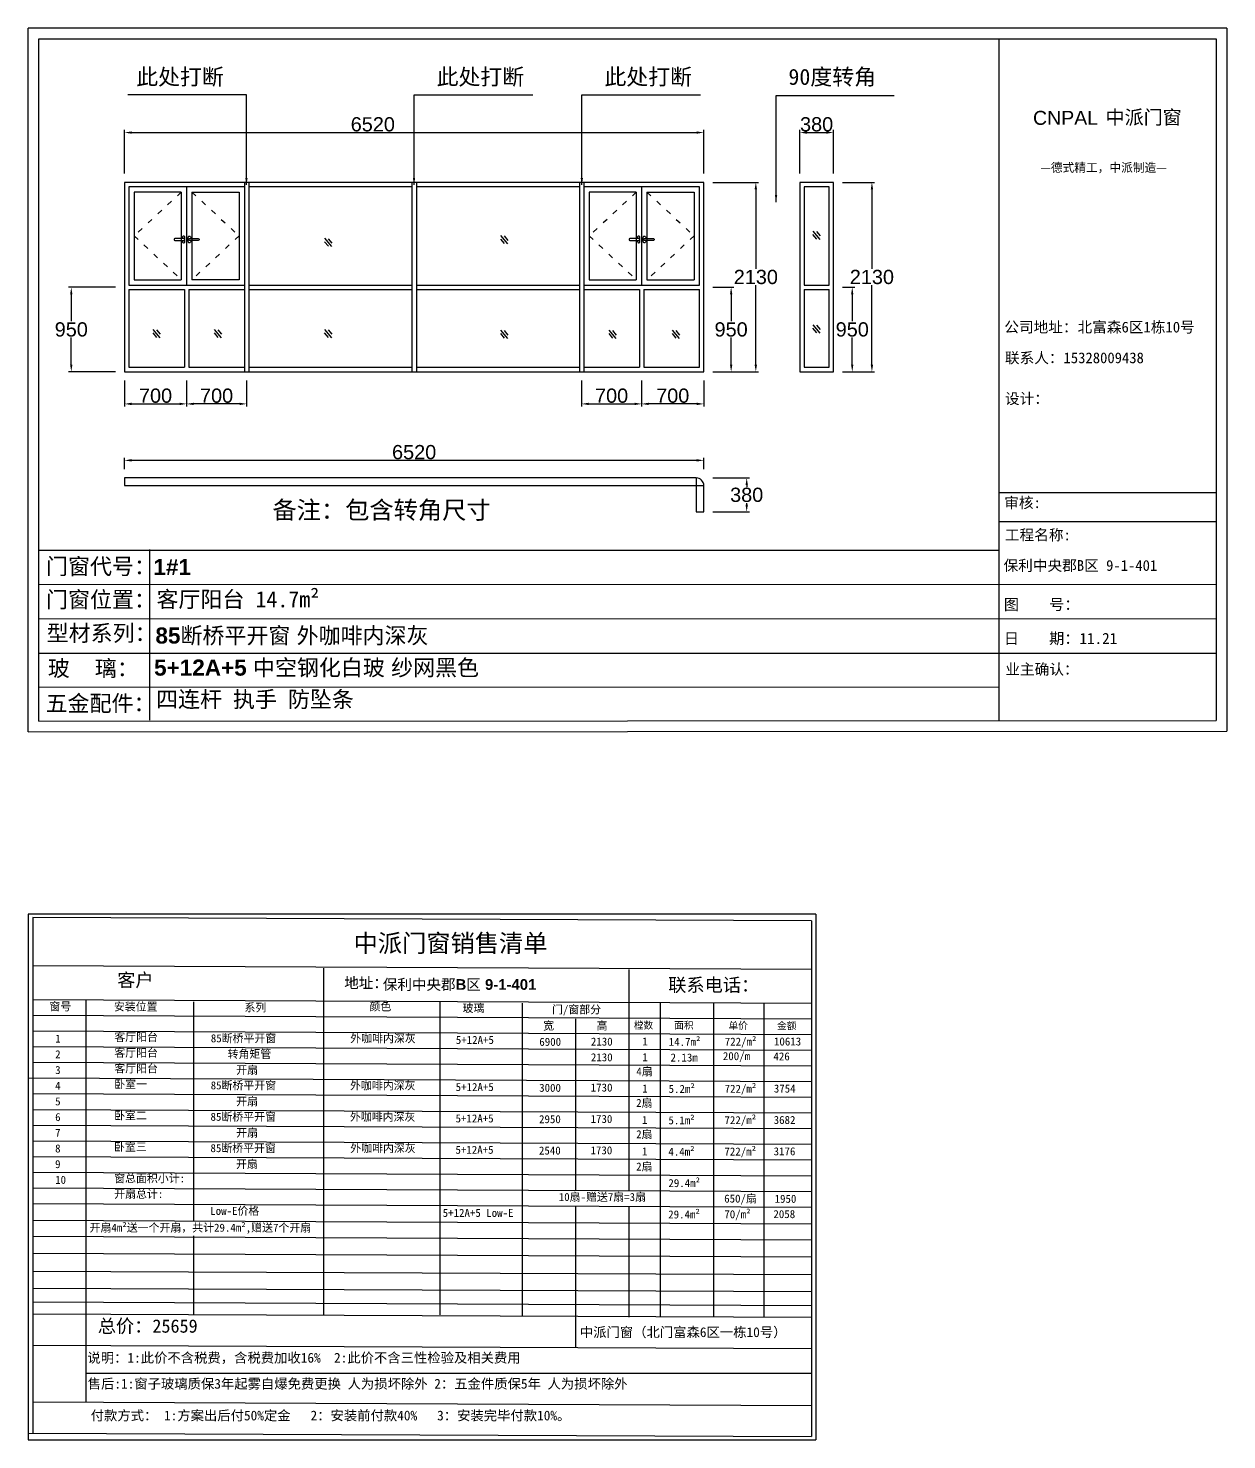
# Model space of a CAD drawing. Header units: inches. Extents: x -138455 to 599497, y -747149 to 13167.
# Drawn here: x 179709 to 193196, y -520233 to -504358 of the extents above; entities that cross this region are included whole.
import ezdxf

# ---------------------------------------------------------------- set-up
doc = ezdxf.new("R2010")
doc.units = ezdxf.units.IN
doc.header["$MEASUREMENT"] = 0
doc.header["$PDMODE"] = 35
doc.header["$PDSIZE"] = -3
doc.linetypes.add('ACAD_ISO03W100', pattern=[30, 12, -18])
doc.layers.add('0 @ 1', color=7, linetype='Continuous')
doc.styles.add('Annotative', font='arialbd.ttf')
doc.styles.add('MtXpl_', font='')
doc.styles.get("Standard").update_dxf_attribs({"font": 'arial.ttf'})
doc.styles.get('MtXpl_').set_extended_font_data('SimSun')
doc.dimstyles.get("Standard").update_dxf_attribs({"dimtxt": 80, "dimasz": 70, "dimexe": 40, "dimexo": 80, "dimgap": 0, "dimtad": 1, "dimtih": 1, "dimtoh": 1, "dimdec": 0, "dimzin": 0, "dimdsep": 46, "dimtxsty": 'Standard', "dimcen": 0.09, "dimadec": 0, "dimazin": 0, "dimtfac": 1, "dimtdec": 0, "dimtofl": 0, "dimtmove": 0, "dimatfit": 3, "dimfxl": 0, "dimtolj": 1, "dimtzin": 0, "dimarcsym": 0})

# ---------------------------------------------------------------- blocks, each defined once
blk = doc.blocks.new('*D2284')
at = {"color": 0, "lineweight": -2, "transparency": 16777216}
for p, q in [((180792, -505991), (180792, -505501)), ((180872, -505531), (187232, -505531)), ((187312, -505991), (187312, -505501))]:
    blk.add_line(p, q, dxfattribs=at)
at = {"color": 0, "transparency": 16777216}
for points in [[(180872, -505518), (180872, -505544), (180792, -505531)], [(187232, -505518), (187232, -505544), (187312, -505531)]]:
    blk.add_solid(points, dxfattribs=at)
at = {"layer": 'Defpoints', "color": 0, "transparency": 16777216}
for p in [(187312, -505531), (180792, -506091), (187312, -506091)]:
    blk.add_point(p, dxfattribs=at)
at = {"color": 0, "transparency": 16777216, "insert": (183587, -505439), "char_height": 160, "attachment_point": 5}
blk.add_mtext('\\A1;6520', dxfattribs=at)
blk = doc.blocks.new('*D2285')
at = {"color": 0, "lineweight": -2, "transparency": 16777216}
for p, q in [((187412, -506091), (187927, -506091)), ((187897, -506171), (187897, -507064)), ((187897, -508141), (187897, -507248)), ((187412, -508221), (187927, -508221))]:
    blk.add_line(p, q, dxfattribs=at)
at = {"color": 0, "transparency": 16777216}
for points in [[(187883, -506171), (187910, -506171), (187897, -506091)], [(187883, -508141), (187910, -508141), (187897, -508221)]]:
    blk.add_solid(points, dxfattribs=at)
at = {"layer": 'Defpoints', "color": 0, "transparency": 16777216}
for p in [(187312, -506091), (187312, -508221), (187897, -508221)]:
    blk.add_point(p, dxfattribs=at)
at = {"color": 0, "transparency": 16777216, "insert": (187897, -507156), "char_height": 160, "attachment_point": 5}
blk.add_mtext('\\A1;2130', dxfattribs=at)
blk = doc.blocks.new('*D2286')
at = {"color": 0, "lineweight": -2, "transparency": 16777216}
for p, q in [((180692, -507271), (180164, -507271)), ((180194, -507351), (180194, -507654)), ((180194, -508141), (180194, -507837)), ((180692, -508221), (180164, -508221))]:
    blk.add_line(p, q, dxfattribs=at)
at = {"color": 0, "transparency": 16777216}
for points in [[(180181, -507351), (180207, -507351), (180194, -507271)], [(180181, -508141), (180207, -508141), (180194, -508221)]]:
    blk.add_solid(points, dxfattribs=at)
at = {"layer": 'Defpoints', "color": 0, "transparency": 16777216}
for p in [(180792, -507271), (180194, -508221), (180792, -508221)]:
    blk.add_point(p, dxfattribs=at)
at = {"color": 0, "transparency": 16777216, "insert": (180194, -507746), "char_height": 160, "attachment_point": 5}
blk.add_mtext('\\A1;950', dxfattribs=at)
blk = doc.blocks.new('*D2287')
at = {"color": 0, "lineweight": -2, "transparency": 16777216}
for p, q in [((180792, -508321), (180792, -508613)), ((181492, -508321), (181492, -508613)), ((180872, -508583), (181412, -508583))]:
    blk.add_line(p, q, dxfattribs=at)
at = {"color": 0, "transparency": 16777216}
for points in [[(180872, -508569), (180872, -508596), (180792, -508583)], [(181412, -508569), (181412, -508596), (181492, -508583)]]:
    blk.add_solid(points, dxfattribs=at)
at = {"layer": 'Defpoints', "color": 0, "transparency": 16777216}
for p in [(180792, -508221), (181492, -508221), (181492, -508583)]:
    blk.add_point(p, dxfattribs=at)
at = {"color": 0, "transparency": 16777216, "insert": (181142, -508491), "char_height": 160, "attachment_point": 5}
blk.add_mtext('\\A1;700', dxfattribs=at)
blk = doc.blocks.new('123as')
at = {"color": 0}
for p, q in [((90189, 51387), (90252, 51462)), ((90194, 51330), (90312, 51470)), ((90251, 51335), (90314, 51410))]:
    blk.add_line(p, q, dxfattribs=at)
blk = doc.blocks.new('*D2288')
at = {"color": 0, "lineweight": -2, "transparency": 16777216}
for p, q in [((187412, -507271), (187649, -507271)), ((187619, -507351), (187619, -507654)), ((187619, -508141), (187619, -507837)), ((187412, -508221), (187649, -508221))]:
    blk.add_line(p, q, dxfattribs=at)
at = {"color": 0, "transparency": 16777216}
for points in [[(187606, -507351), (187633, -507351), (187619, -507271)], [(187606, -508141), (187633, -508141), (187619, -508221)]]:
    blk.add_solid(points, dxfattribs=at)
at = {"layer": 'Defpoints', "color": 0, "transparency": 16777216}
for p in [(187312, -507271), (187312, -508221), (187619, -508221)]:
    blk.add_point(p, dxfattribs=at)
at = {"color": 0, "transparency": 16777216, "insert": (187619, -507746), "char_height": 160, "attachment_point": 5}
blk.add_mtext('\\A1;950', dxfattribs=at)
blk = doc.blocks.new('dzcs')
blk.add_lwpolyline([(142096, -3328), (142196, -3328, 0.414214), (142206, -3318), (142206, -3318, 0.414214), (142196, -3308), (142096, -3308, 0.414214), (142086, -3318), (142086, -3318, 0.414214)], format="xyb", close=True)
blk.add_lwpolyline([(142182, -3328), (142182, -3342, 0.414214), (142196, -3355), (142196, -3355, 0.414214), (142209, -3342), (142209, -3294, 0.414214), (142196, -3280), (142196, -3280, 0.414214), (142182, -3294), (142182, -3308)], format="xyb")
blk = doc.blocks.new('*D2289')
at = {"color": 0, "lineweight": -2, "transparency": 16777216}
for p, q in [((181492, -508321), (181492, -508613)), ((182167, -508321), (182167, -508613)), ((182087, -508583), (181572, -508583))]:
    blk.add_line(p, q, dxfattribs=at)
at = {"color": 0, "transparency": 16777216}
for points in [[(181572, -508569), (181572, -508596), (181492, -508583)], [(182087, -508569), (182087, -508596), (182167, -508583)]]:
    blk.add_solid(points, dxfattribs=at)
at = {"layer": 'Defpoints', "color": 0, "transparency": 16777216}
for p in [(181492, -508221), (182167, -508221), (181492, -508583)]:
    blk.add_point(p, dxfattribs=at)
at = {"color": 0, "transparency": 16777216, "insert": (181829, -508491), "char_height": 160, "attachment_point": 5}
blk.add_mtext('\\A1;700', dxfattribs=at)
blk = doc.blocks.new('*D2291')
at = {"color": 0, "lineweight": -2, "transparency": 16777216}
for p, q in [((186612, -508321), (186612, -508613)), ((187312, -508321), (187312, -508613)), ((187232, -508583), (186692, -508583))]:
    blk.add_line(p, q, dxfattribs=at)
at = {"color": 0, "transparency": 16777216}
for points in [[(186692, -508569), (186692, -508596), (186612, -508583)], [(187232, -508569), (187232, -508596), (187312, -508583)]]:
    blk.add_solid(points, dxfattribs=at)
at = {"layer": 'Defpoints', "color": 0, "transparency": 16777216}
for p in [(186612, -508221), (187312, -508221), (186612, -508583)]:
    blk.add_point(p, dxfattribs=at)
at = {"color": 0, "transparency": 16777216, "insert": (186962, -508491), "char_height": 160, "attachment_point": 5}
blk.add_mtext('\\A1;700', dxfattribs=at)
blk = doc.blocks.new('*D2290')
at = {"color": 0, "lineweight": -2, "transparency": 16777216}
for p, q in [((185937, -508321), (185937, -508613)), ((186612, -508321), (186612, -508613)), ((186017, -508583), (186532, -508583))]:
    blk.add_line(p, q, dxfattribs=at)
at = {"color": 0, "transparency": 16777216}
for points in [[(186017, -508569), (186017, -508596), (185937, -508583)], [(186532, -508569), (186532, -508596), (186612, -508583)]]:
    blk.add_solid(points, dxfattribs=at)
at = {"layer": 'Defpoints', "color": 0, "transparency": 16777216}
for p in [(185937, -508221), (186612, -508221), (186612, -508583)]:
    blk.add_point(p, dxfattribs=at)
at = {"color": 0, "transparency": 16777216, "insert": (186274, -508491), "char_height": 160, "attachment_point": 5}
blk.add_mtext('\\A1;700', dxfattribs=at)
blk = doc.blocks.new('*D2304')
at = {"color": 0, "lineweight": -2, "transparency": 16777216}
for p, q in [((188391, -505991), (188391, -505501)), ((188471, -505531), (188691, -505531)), ((188771, -505991), (188771, -505501))]:
    blk.add_line(p, q, dxfattribs=at)
at = {"color": 0, "transparency": 16777216}
for points in [[(188471, -505518), (188471, -505544), (188391, -505531)], [(188691, -505518), (188691, -505544), (188771, -505531)]]:
    blk.add_solid(points, dxfattribs=at)
at = {"layer": 'Defpoints', "color": 0, "transparency": 16777216}
for p in [(188771, -505531), (188391, -506091), (188771, -506091)]:
    blk.add_point(p, dxfattribs=at)
at = {"color": 0, "transparency": 16777216, "insert": (188581, -505439), "char_height": 160, "attachment_point": 5}
blk.add_mtext('\\A1;380', dxfattribs=at)
blk = doc.blocks.new('*D2305')
at = {"color": 0, "lineweight": -2, "transparency": 16777216}
for p, q in [((187412, -509416), (187824, -509416)), ((187794, -509496), (187794, -509514)), ((187794, -509716), (187794, -509698)), ((187412, -509796), (187824, -509796))]:
    blk.add_line(p, q, dxfattribs=at)
at = {"color": 0, "transparency": 16777216}
for points in [[(187781, -509496), (187808, -509496), (187794, -509416)], [(187781, -509716), (187808, -509716), (187794, -509796)]]:
    blk.add_solid(points, dxfattribs=at)
at = {"layer": 'Defpoints', "color": 0, "transparency": 16777216}
for p in [(187312, -509416), (187312, -509796), (187794, -509796)]:
    blk.add_point(p, dxfattribs=at)
at = {"color": 0, "transparency": 16777216, "insert": (187794, -509606), "char_height": 160, "attachment_point": 5}
blk.add_mtext('\\A1;380', dxfattribs=at)
blk = doc.blocks.new('*D2306')
at = {"color": 0, "lineweight": -2, "transparency": 16777216}
for p, q in [((180792, -509316), (180792, -509188)), ((187232, -509218), (180872, -509218)), ((187312, -509316), (187312, -509188))]:
    blk.add_line(p, q, dxfattribs=at)
at = {"color": 0, "transparency": 16777216}
for points in [[(180872, -509204), (180872, -509231), (180792, -509218)], [(187232, -509204), (187232, -509231), (187312, -509218)]]:
    blk.add_solid(points, dxfattribs=at)
at = {"layer": 'Defpoints', "color": 0, "transparency": 16777216}
for p in [(180792, -509218), (180792, -509416), (187312, -509416)]:
    blk.add_point(p, dxfattribs=at)
at = {"color": 0, "transparency": 16777216, "insert": (184052, -509126), "char_height": 160, "attachment_point": 5}
blk.add_mtext('\\A1;6520', dxfattribs=at)
blk = doc.blocks.new('*D2307')
at = {"color": 0, "lineweight": -2, "transparency": 16777216}
for p, q in [((188871, -506091), (189233, -506091)), ((189203, -506171), (189203, -507064)), ((189203, -508141), (189203, -507248)), ((188871, -508221), (189233, -508221))]:
    blk.add_line(p, q, dxfattribs=at)
at = {"color": 0, "transparency": 16777216}
for points in [[(189190, -506171), (189217, -506171), (189203, -506091)], [(189190, -508141), (189217, -508141), (189203, -508221)]]:
    blk.add_solid(points, dxfattribs=at)
at = {"layer": 'Defpoints', "color": 0, "transparency": 16777216}
for p in [(188771, -506091), (188771, -508221), (189203, -508221)]:
    blk.add_point(p, dxfattribs=at)
at = {"color": 0, "transparency": 16777216, "insert": (189203, -507156), "char_height": 160, "attachment_point": 5}
blk.add_mtext('\\A1;2130', dxfattribs=at)
blk = doc.blocks.new('*D2308')
at = {"color": 0, "lineweight": -2, "transparency": 16777216}
for p, q in [((188871, -507271), (189012, -507271)), ((188982, -507351), (188982, -507654)), ((188982, -508141), (188982, -507837)), ((188871, -508221), (189012, -508221))]:
    blk.add_line(p, q, dxfattribs=at)
at = {"color": 0, "transparency": 16777216}
for points in [[(188968, -507351), (188995, -507351), (188982, -507271)], [(188968, -508141), (188995, -508141), (188982, -508221)]]:
    blk.add_solid(points, dxfattribs=at)
at = {"layer": 'Defpoints', "color": 0, "transparency": 16777216}
for p in [(188771, -507271), (188771, -508221), (188982, -508221)]:
    blk.add_point(p, dxfattribs=at)
at = {"color": 0, "transparency": 16777216, "insert": (188982, -507746), "char_height": 160, "attachment_point": 5}
blk.add_mtext('\\A1;950', dxfattribs=at)

msp = doc.modelspace()

# ---------------------------------------------------------------- linework, layer by layer
for p, q in [((193196.4, -504357.6), (179709.4, -504357.6)), ((179709.4, -512270.8), (179709.4, -504357.6)), ((193196.4, -504357.6), (193196.4, -512263.9)), ((179830.3, -504478.1), (193075.9, -504478.1)), ((179830.3, -512149.9), (179830.3, -504478.1)), ((190630.2, -504478.1), (190630.2, -512143.5)), ((193075.9, -504478.1), (193075.9, -512143.1)), ((187311.9, -506090.8), (180791.9, -506090.8)), ((180791.9, -506090.8), (180791.9, -508220.8)), ((182141.9, -506090.8), (182141.9, -508220.8)), ((182191.9, -506090.8), (182191.9, -508220.8)), ((184026.9, -506090.8), (184026.9, -508220.8)), ((184076.9, -506090.8), (184076.9, -508220.8)), ((185911.9, -506090.8), (185911.9, -508220.8)), ((185961.9, -506090.8), (185961.9, -508220.8)), ((187311.9, -508220.8), (187311.9, -506090.8)), ((188391, -506090.8), (188391, -508220.8)), ((188771, -506090.8), (188391, -506090.8)), ((188771, -508220.8), (188771, -506090.8)), ((180841.9, -506140.8), (180841.9, -507245.8)), ((182141.9, -506140.8), (180841.9, -506140.8)), ((181431.9, -506200.8), (180901.9, -506200.8)), ((180901.9, -506200.8), (180901.9, -507185.8)), ((181431.9, -506200.8), (181431.9, -507185.8)), ((181491.9, -506140.8), (181491.9, -507245.8)), ((181551.9, -506200.8), (181551.9, -507185.8)), ((181551.9, -506200.8), (182081.9, -506200.8)), ((182081.9, -506200.8), (182081.9, -507185.8)), ((184026.9, -506140.8), (182191.9, -506140.8)), ((185911.9, -506140.8), (184076.9, -506140.8)), ((187261.9, -506140.8), (185961.9, -506140.8)), ((186551.9, -506200.8), (186021.9, -506200.8)), ((186021.9, -506200.8), (186021.9, -507185.8)), ((186551.9, -506200.8), (186551.9, -507185.8)), ((186611.9, -506140.8), (186611.9, -507245.8)), ((186671.9, -506200.8), (186671.9, -507185.8)), ((186671.9, -506200.8), (187201.9, -506200.8)), ((187201.9, -506200.8), (187201.9, -507185.8)), ((187261.9, -507245.8), (187261.9, -506140.8)), ((180901.9, -507185.8), (181431.9, -507185.8)), ((182081.9, -507185.8), (181551.9, -507185.8)), ((186021.9, -507185.8), (186551.9, -507185.8)), ((186671.9, -507185.8), (187201.9, -507185.8)), ((180841.9, -507245.8), (182141.9, -507245.8)), ((180841.9, -507295.8), (180841.9, -508170.8)), ((180841.9, -507295.8), (181466.9, -507295.8)), ((181466.9, -507295.8), (181466.9, -508170.8)), ((181516.9, -507295.8), (181516.9, -508170.8)), ((181516.9, -507295.8), (182141.9, -507295.8)), ((182191.9, -507245.8), (184026.9, -507245.8)), ((182191.9, -507295.8), (184026.9, -507295.8)), ((184076.9, -507245.8), (185911.9, -507245.8)), ((184076.9, -507295.8), (185911.9, -507295.8)), ((185961.9, -507245.8), (187261.9, -507245.8)), ((185961.9, -507295.8), (186586.9, -507295.8)), ((186586.9, -507295.8), (186586.9, -508170.8)), ((186636.9, -507295.8), (186636.9, -508170.8)), ((186636.9, -507295.8), (187261.9, -507295.8)), ((187261.9, -508170.8), (187261.9, -507295.8)), ((188441, -507245.8), (188721, -507245.8)), ((188441, -507295.8), (188721, -507295.8)), ((180841.9, -508170.8), (181466.9, -508170.8)), ((181516.9, -508170.8), (182141.9, -508170.8)), ((182191.9, -508170.8), (184026.9, -508170.8)), ((184076.9, -508170.8), (185911.9, -508170.8)), ((185961.9, -508170.8), (186586.9, -508170.8)), ((186636.9, -508170.8), (187261.9, -508170.8)), ((180791.9, -508220.8), (187311.9, -508220.8)), ((188391, -508220.8), (188771, -508220.8)), ((190630.2, -509580.9), (193075.9, -509580.9)), ((190630.2, -509904.7), (193075.9, -509904.7)), ((179829.1, -510228.5), (190630.2, -510228.5)), ((181074.9, -510219.1), (181075.4, -512141.2)), ((179829.3, -510614.4), (193075.9, -510611.8)), ((179829.6, -511000.5), (193075.9, -510997.8)), ((179829.8, -511386.7), (193075.9, -511386.7)), ((179830.1, -511769.8), (190630.2, -511766.3)), ((179709.4, -512270.8), (193196.4, -512263.9)), ((179830.3, -512149.9), (193075.9, -512143.1)), ((179709.5, -514323.1), (179709.5, -520233)), ((188573.2, -514323.1), (179709.5, -514323.1)), ((188523.2, -514398.2), (179759.5, -514358.1)), ((179759.5, -514358.1), (179759.5, -520157.9)), ((188573.2, -514323.1), (188573.2, -520233)), ((188523.2, -514398.2), (188523.2, -520198)), ((188523.2, -514944.6), (179759.5, -514904.5)), ((183031.2, -514929.6), (183031.2, -517616.5)), ((186468.2, -514944.6), (186468.2, -517429.8)), ((179759.5, -515281.5), (188523.2, -515321.6)), ((180359.5, -515281.5), (180359.5, -516869.7)), ((181569.6, -515306.6), (181569.6, -517583.9)), ((184339.9, -515306.6), (184339.9, -518827.5)), ((179759.5, -515457.9), (188523.2, -515498.1)), ((185268.2, -515321.6), (185268.2, -518845.3)), ((186819.3, -515321.6), (186819.3, -518855.1)), ((187419.3, -515321.6), (187419.3, -516909.8)), ((187988.6, -515321.6), (187988.6, -518855.1)), ((179759.5, -515634.4), (188523.2, -515674.5)), ((185868.2, -515498.1), (185868.2, -517427.1)), ((179759.5, -515810.9), (188523.2, -515851)), ((179759.5, -515987.4), (188523.2, -516027.5)), ((179709.5, -516163.8), (188523.2, -516204)), ((179759.5, -516340.3), (188523.2, -516380.4)), ((179759.5, -516516.8), (188523.2, -516556.9)), ((179759.5, -516693.2), (188523.2, -516733.4)), ((179759.5, -516869.7), (188523.2, -516909.8)), ((180359.5, -516869.7), (180359.5, -519805.9)), ((179759.5, -517046.2), (188523.2, -517086.3)), ((187419.3, -516909.8), (187419.3, -518855.1)), ((179759.5, -517222.6), (188523.2, -517262.8)), ((179759.5, -517399.1), (188523.2, -517439.3)), ((179759.5, -517575.6), (188523.2, -517615.7)), ((181569.6, -517579.2), (181569.6, -517773.1)), ((183031.2, -517616.5), (183031.2, -518824.2)), ((185868.2, -517603.6), (185868.2, -518855.1)), ((186468.2, -517606.3), (186468.2, -518855.1)), ((179759.5, -517764.8), (188523.2, -517804.9)), ((179759.5, -517943), (188523.2, -517983.2)), ((181569.6, -517941.2), (181569.6, -518819.8)), ((179759.5, -518133.7), (188523.2, -518173.8)), ((179759.5, -518335.5), (188523.2, -518375.6)), ((179759.5, -518526.1), (188523.2, -518566.3)), ((179759.5, -518682), (188523.2, -518722.1)), ((179759.5, -518814.9), (188523.2, -518855.1)), ((185868.2, -518855.1), (185868.2, -519200.1)), ((179759.5, -519167.9), (188523.2, -519208)), ((180359.5, -519484.2), (188523.2, -519484.2)), ((179759.5, -519805.9), (188523.2, -519846)), ((179709.5, -520157.9), (188523.2, -520198)), ((179709.5, -520233), (188573.2, -520233))]:
    msp.add_line(p, q)
at = {"linetype": 'ACAD_ISO03W100', "ltscale": 5}
for points in [[(181431.9, -506200.8), (180901.9, -506693.3), (181431.9, -507185.8)], [(181551.9, -506200.8), (182081.9, -506693.3), (181551.9, -507185.8)], [(186551.9, -506200.8), (186021.9, -506693.3), (186551.9, -507185.8)], [(186671.9, -506200.8), (187201.9, -506693.3), (186671.9, -507185.8)]]:
    msp.add_lwpolyline(points, dxfattribs=at)
for points in [[(188721, -507245.8), (188721, -506140.8), (188441, -506140.8), (188441, -507245.8)], [(188441, -507295.8), (188441, -508170.8), (188721, -508170.8), (188721, -507295.8)], [(187226.9, -509415.9), (180791.9, -509415.9), (180791.9, -509500.9), (187311.9, -509500.9)]]:
    msp.add_lwpolyline(points)
msp.add_lwpolyline([(187226.9, -509795.9), (187311.9, -509795.9), (187311.9, -509500.9, 0.4142136), (187226.9, -509415.9), (187226.9, -509415.9)], format="xyb", close=True)

# ---------------------------------------------------------------- block references
for p in [(39264.1, -503415.8), (44384.1, -503415.8)]:
    msp.add_blockref('dzcs', p)
at = {"xscale": -1}
for p in [(323719.6, -503415.8), (328839.6, -503415.8)]:
    msp.add_blockref('dzcs', p, dxfattribs=at)
at = {"xscale": -0.6684526412304121, "yscale": 0.6684526412304121, "zscale": 0.6684526412304121}
for p in [(243415.8, -541124.7), (245398.3, -541093.5), (248910.8, -541043.6), (248910.8, -542097.3), (241485.5, -542149.9), (242174.8, -542149.9), (243415.7, -542149.9), (245397.7, -542157.7), (246616.8, -542157.7), (247328.3, -542157.7)]:
    msp.add_blockref('123as', p, dxfattribs=at)

# ---------------------------------------------------------------- texts
msp.add_text('CNPAL', height=157.16).set_placement((191016.1, -505444))
at = {"style": 'MtXpl_'}
for s, height, p in [('中派门窗', 157.16, (191832.1, -505437.5)), ('—德式精工，中派制造—', 96.712, (191098.3, -505973.7)), ('公司地址：北富森6区1栋10号', 120.89, (190693.1, -507779.2)), ('联系人：15328009438', 120.89, (190699.7, -508124.8)), ('设计：', 120.89, (190699.9, -508583.6)), ('审核:', 120.89, (190692.1, -509754)), ('工程名称:', 120.89, (190699.3, -510117)), ('保利中央郡B区 9-1-401', 120.89, (190684.5, -510460.2)), ('图    号：', 124.92, (190687.3, -510900.2)), ('日    期：11.21', 124.922, (190687.7, -511282.9)), ('业主确认：', 120.89, (190704.5, -511627.5))]:
    msp.add_text(s, height=height, dxfattribs=at).set_placement(p)
at = {"layer": '0 @ 1', "style": 'Annotative'}
for s, height, p in [('门窗代号：', 181.34, (179909.6, -510500.2)), ('1#1', 181.34, (181118, -510508.8)), ('门窗位置：', 181.34, (179909.6, -510873.7)), ('型材系列：', 181.34, (179917.2, -511251.1)), ('85断桥平开窗 外咖啡内深灰', 181.335, (181141, -511278.4)), ('玻    璃：', 181.34, (179929.9, -511646.8)), ('5+12A+5 中空钢化白玻 纱网黑色', 181.335, (181125.6, -511639)), ('五金配件：', 181.34, (179905.1, -512041.1)), ('保利中央郡B区 9-1-401', 120, (183699.7, -515172.6))]:
    msp.add_text(s, height=height, dxfattribs=at).set_placement(p)
for s, width, heights, insert, char_height, attachment_point in [('{\\fSimSun|b1|i0|c134|p2;此处打断}', 1671.847, [0], (181910.7, -504814), 180.693, 3), ('{\\fSimSun|b1|i0|c134|p2;此处打断}', 1671.847, [0], (184304.8, -504814), 180.693, 1), ('{\\fSimSun|b1|i0|c134|p2;此处打断}', 1671.847, [0], (186193, -504814), 180.693, 1), ('{\\fSimSun|b1|i0|c134|p2;90度转角}', 1671.847, [0], (188264.2, -504814), 180.693, 1), ('{\\fSimSun|b1|i0|c134|p2;备注：包含转角尺寸}', 4396.385, [0], (182457.5, -509675.9), 200, 1), ('{\\fSimSun|b1|i0|c134|p2;客厅阳台 14.7m²}', 4396.385, [0], (181153.3, -510689.5), 181.335, 1), ('{\\fSimSun|b1|i0|c134|p2;四连杆 执手 防坠条}', 7563.173, [0], (181148.2, -511814.2), 181.335, 1), ('{\\fSimSun|b1|i0|c134|p2;中派门窗销售清单}', 2802.276, [0], (183370.8, -514547.5), 200, 1), ('{\\fSimSun|b1|i0|c134|p2;客户}', 485.592, [0], (180711, -514987.6), 150, 1), ('{\\fSimSun|b1|i0|c134|p2;地址：}', 3483.473, [0], (183265.5, -515034.3), 120, 1), ('{\\fSimSun|b1|i0|c134|p2;联系电话：}', 1409.924, [0], (186911.7, -515042.6), 150, 1), ('{\\fSimSun|b1|i0|c134|p2;窗号}', 485.592, [0], (179948.2, -515314.1), 90, 1), ('{\\fSimSun|b1|i0|c134|p2;安装位置}', 706.927, [0], (180673.1, -515316.5), 90, 1), ('{\\fSimSun|b1|i0|c134|p2;系列}', 485.592, [0], (182143.2, -515326.7), 90, 1), ('{\\fSimSun|b1|i0|c134|p2;颜色}', 485.592, [0], (183549.3, -515315.4), 90, 1), ('{\\fSimSun|b1|i0|c134|p2;玻璃}', 485.592, [0], (184597.6, -515334.3), 90, 1), ('{\\fSimSun|b1|i0|c134|p2;门/窗部分}', 603.897, [0], (185603.6, -515349), 90, 1), ('{\\fSimSun|b1|i0|c134|p2;宽 }', 603.897, [0], (185504.8, -515531.1), 90, 1), ('{\\fSimSun|b1|i0|c134|p2;高 }', 603.897, [0], (186104.8, -515531.1), 90, 1), ('{\\fSimSun|b1|i0|c134|p2;樘数}', 603.897, [0], (186523.6, -515531.3), 80, 1), ('{\\fSimSun|b1|i0|c134|p2;面积}', 603.897, [0], (186978, -515531.3), 80, 1), ('{\\fSimSun|b1|i0|c134|p2;单价}', 603.897, [0], (187589, -515535), 80, 1), ('{\\fSimSun|b1|i0|c134|p2;金额}', 603.897, [0], (188135.9, -515536.5), 80, 1), ('{\\fSimSun|b1|i0|c134|p2;1}', 485.592, [0], (180012.6, -515676.3), 90, 1), ('{\\fSimSun|b1|i0|c134|p2;客厅阳台}', 1226.654, [0], (180679.1, -515659.2), 90, 1), ('{\\fSimSun|b1|i0|c134|p2;85断桥平开窗}', 1528.495, [129], (181764.2, -515672.6), 90, 1), ('{\\fSimSun|b1|i0|c134|p2;外咖啡内深灰}', 1460.301, [0], (183333.4, -515674.2), 90, 1), ('{\\fSimSun|b1|i0|c134|p2;5+12A+5}', 1460.301, [0], (184521.1, -515691), 90, 1), ('{\\fSimSun|b1|i0|c134|p2;6900}', 1460.301, [0], (185460.7, -515712.4), 90, 1), ('{\\fSimSun|b1|i0|c134|p2;2130}', 1460.301, [0], (186040.8, -515709.8), 90, 1), ('{\\fSimSun|b1|i0|c134|p2;1}', 102.542, [0], (186619.4, -515708.5), 90, 1), ('{\\fSimSun|b1|i0|c134|p2;14.7m²}', 1460.301, [0], (186917, -515712.3), 90, 1), ('{\\fSimSun|b1|i0|c134|p2;722/m²}', 1460.301, [0], (187547.4, -515710.4), 90, 1), ('{\\fSimSun|b1|i0|c134|p2;10613}', 1460.301, [0], (188101.2, -515708.4), 90, 1), ('{\\fSimSun|b1|i0|c134|p2;2}', 485.592, [0], (180012.6, -515852.8), 90, 1), ('{\\fSimSun|b1|i0|c134|p2;客厅阳台}', 1226.654, [0], (180679.1, -515835.7), 90, 1), ('{\\fSimSun|b1|i0|c134|p2;转角矩管}', 1528.495, [129], (181953.5, -515849), 90, 1), ('{\\fSimSun|b1|i0|c134|p2;2130}', 1460.301, [0], (186040.8, -515886.3), 90, 1), ('{\\fSimSun|b1|i0|c134|p2;1}', 102.542, [0], (186619.4, -515885), 90, 1), ('{\\fSimSun|b1|i0|c134|p2;2.13m}', 1460.301, [0], (186937.5, -515888.8), 90, 1), ('{\\fSimSun|b1|i0|c134|p2;200/m}', 1460.301, [0], (187525.9, -515873.2), 90, 1), ('{\\fSimSun|b1|i0|c134|p2;426}', 1460.301, [0], (188095.2, -515875.8), 90, 1), ('{\\fSimSun|b1|i0|c134|p2;3}', 485.592, [0], (180012.6, -516029.3), 90, 1), ('{\\fSimSun|b1|i0|c134|p2;客厅阳台}', 1226.654, [0], (180679.1, -516012.2), 90, 1), ('{\\fSimSun|b1|i0|c134|p2;开扇}', 1528.495, [129], (182049.4, -516029.5), 90, 1), ('{\\fSimSun|b1|i0|c134|p2;4扇}', 454.003, [0], (186552.1, -516046.1), 90, 1), ('{\\fSimSun|b1|i0|c134|p2;4}', 485.592, [0], (180012.6, -516205.8), 90, 1), ('{\\fSimSun|b1|i0|c134|p2;卧室一}', 1226.654, [0], (180677.5, -516188.8), 90, 1), ('{\\fSimSun|b1|i0|c134|p2;85断桥平开窗}', 1528.495, [129], (181762.6, -516202.1), 90, 1), ('{\\fSimSun|b1|i0|c134|p2;外咖啡内深灰}', 1460.301, [0], (183331, -516203.8), 90, 1), ('{\\fSimSun|b1|i0|c134|p2;5+12A+5}', 1460.301, [0], (184519.5, -516220.6), 90, 1), ('{\\fSimSun|b1|i0|c134|p2;3000}', 1460.301, [0], (185459, -516229.3), 90, 1), ('{\\fSimSun|b1|i0|c134|p2;1730}', 1460.301, [0], (186039.2, -516226.7), 90, 1), ('{\\fSimSun|b1|i0|c134|p2;1}', 102.542, [0], (186617.8, -516238.1), 90, 1), ('{\\fSimSun|b1|i0|c134|p2;5.2m²}', 1460.301, [0], (186915.3, -516241.9), 90, 1), ('{\\fSimSun|b1|i0|c134|p2;722/m²}', 1460.301, [0], (187545.7, -516240), 90, 1), ('{\\fSimSun|b1|i0|c134|p2;3754}', 1460.301, [0], (188099.6, -516238), 90, 1), ('{\\fSimSun|b1|i0|c134|p2;5}', 485.592, [0], (180012.6, -516382.2), 90, 1), ('{\\fSimSun|b1|i0|c134|p2;开扇}', 1528.495, [129], (182049.4, -516382.4), 90, 1), ('{\\fSimSun|b1|i0|c134|p2;2扇}', 454.003, [0], (186550.5, -516399.1), 90, 1), ('{\\fSimSun|b1|i0|c134|p2;6}', 485.592, [0], (180012.6, -516558.7), 90, 1), ('{\\fSimSun|b1|i0|c134|p2;卧室二}', 1226.654, [0], (180675.8, -516541.9), 90, 1), ('{\\fSimSun|b1|i0|c134|p2;85断桥平开窗}', 1528.495, [129], (181761, -516555.3), 90, 1), ('{\\fSimSun|b1|i0|c134|p2;外咖啡内深灰}', 1460.301, [0], (183329.4, -516556.6), 90, 1), ('{\\fSimSun|b1|i0|c134|p2;5+12A+5}', 1460.301, [0], (184517.9, -516573.7), 90, 1), ('{\\fSimSun|b1|i0|c134|p2;2950}', 1460.301, [0], (185457.4, -516582.4), 90, 1), ('{\\fSimSun|b1|i0|c134|p2;1730}', 1460.301, [0], (186037.5, -516579.8), 90, 1), ('{\\fSimSun|b1|i0|c134|p2;5.1m²}', 1460.301, [0], (186913.7, -516595), 90, 1), ('{\\fSimSun|b1|i0|c134|p2;722/m²}', 1460.301, [0], (187544.1, -516593.1), 90, 1), ('{\\fSimSun|b1|i0|c134|p2;7}', 485.592, [0], (180012.6, -516735.2), 90, 1), ('{\\fSimSun|b1|i0|c134|p2;开扇}', 1528.495, [129], (182049.4, -516735.3), 90, 1), ('{\\fSimSun|b1|i0|c134|p2;2扇}', 454.003, [0], (186550.5, -516752), 90, 1), ('{\\fSimSun|b1|i0|c134|p2;1}', 102.542, [0], (186616.2, -516591.2), 90, 1), ('{\\fSimSun|b1|i0|c134|p2;3682}', 1460.301, [0], (188097.9, -516591.1), 90, 1), ('{\\fSimSun|b1|i0|c134|p2;卧室三}', 1226.654, [0], (180675, -516894.7), 90, 1), ('{\\fSimSun|b1|i0|c134|p2;85断桥平开窗}', 1528.495, [129], (181760.2, -516908), 90, 1), ('{\\fSimSun|b1|i0|c134|p2;外咖啡内深灰}', 1460.301, [0], (183333.4, -516909.5), 90, 1), ('{\\fSimSun|b1|i0|c134|p2;8}', 485.592, [0], (180012.1, -516911.6), 90, 1), ('{\\fSimSun|b1|i0|c134|p2;5+12A+5}', 1460.301, [0], (184517, -516926.5), 90, 1), ('{\\fSimSun|b1|i0|c134|p2;2540}', 1460.301, [0], (185456.6, -516935.1), 90, 1), ('{\\fSimSun|b1|i0|c134|p2;1730}', 1460.301, [0], (186036.7, -516932.6), 90, 1), ('{\\fSimSun|b1|i0|c134|p2;1}', 102.542, [0], (186615.4, -516944), 90, 1), ('{\\fSimSun|b1|i0|c134|p2;4.4m²}', 1460.301, [0], (186912.9, -516947.8), 90, 1), ('{\\fSimSun|b1|i0|c134|p2;722/m²}', 1460.301, [0], (187543.3, -516945.9), 90, 1), ('{\\fSimSun|b1|i0|c134|p2;3176}', 1460.301, [0], (188097.1, -516943.9), 90, 1), ('{\\fSimSun|b1|i0|c134|p2;9}', 485.592, [0], (180011.6, -517088.1), 90, 1), ('{\\fSimSun|b1|i0|c134|p2;开扇}', 1528.495, [129], (182047.8, -517088.3), 90, 1), ('{\\fSimSun|b1|i0|c134|p2;2扇}', 454.003, [0], (186550.5, -517114.8), 90, 1), ('{\\fSimSun|b1|i0|c134|p2;10}', 485.592, [0], (180012.6, -517264.6), 90, 1), ('{\\fSimSun|b1|i0|c134|p2;窗总面积小计:}', 1226.654, [0], (180676.6, -517247.7), 90, 1), ('{\\fSimSun|b1|i0|c134|p2;29.4m²}', 1460.301, [0], (186912.9, -517300.7), 90, 1), ('{\\fSimSun|b1|i0|c134|p2;开扇总计:}', 1226.654, [0], (180676.6, -517424.1), 90, 1), ('{\\fSimSun|b1|i0|c134|p2;10扇-赠送7扇=3扇}', 1092.847, [0], (185679.7, -517457.6), 90, 1), ('{\\fSimSun|b1|i0|c134|p2;650/扇}', 1460.301, [0], (187540.9, -517475.3), 90, 1), ('{\\fSimSun|b1|i0|c134|p2;1950}', 1460.301, [0], (188108.2, -517477.9), 90, 1), ('{\\fSimSun|b1|i0|c134|p2;Low-E价格}', 1528.495, [129], (181757.7, -517613.9), 90, 1), ('{\\fSimSun|b1|i0|c134|p2;5+12A+5 Low-E}', 1226.654, [0], (184373.5, -517636.2), 90, 1), ('{\\fSimSun|b1|i0|c134|p2;29.4m²}', 1460.301, [0], (186911.3, -517653.7), 90, 1), ('{\\fSimSun|b1|i0|c134|p2;70/m²}', 1460.301, [0], (187542.5, -517651.7), 90, 1), ('{\\fSimSun|b1|i0|c134|p2;2058}', 1460.301, [0], (188094.7, -517649.9), 90, 1), ('{\\fSimSun|b1|i0|c134|p2;开扇4m²送一个开扇，共计29.4m²,赠送7个开扇}', 3536.979, [0], (180399.9, -517802.5), 90, 1), ('{\\fSimSun|b1|i0|c134|p2;总价：25659}', 4715.707, [0], (180492.3, -518878.8), 150, 1), ('{\\fSimSun|b1|i0|c134|p2;中派门窗（北门富森6区一栋10号）}', 2734.804, [0], (185916.9, -518967.9), 110, 1), ('{\\fSimSun|b1|i0|c134|p2;说明：1:此价不含税费，含税费加收16%  2:此价不含三性检验及相关费用}', 6113.097, [0], (180375.9, -519255.6), 110, 1), ('{\\fSimSun|b1|i0|c134|p2;售后:1:窗子玻璃质保3年起雾自爆免费更换 人为损坏除外 2：五金件质保5年 人为损坏除外  }', 6510.182, [0], (180378.5, -519547.8), 110, 1), ('{\\fSimSun|b1|i0|c134|p2;付款方式： 1:方案出后付50%定金   2：安装前付款40%   3：安装完毕付款10%。}', 7146.186, [0], (180412.4, -519905), 110, 1)]:
    msp.add_mtext_dynamic_manual_height_columns(s, width=width, gutter_width=903.5, heights=heights, dxfattribs=dict(at, insert=insert, char_height=char_height, attachment_point=attachment_point))

# ---------------------------------------------------------------- dimensions: what is measured, and where the dimension line sits
dim = msp.add_linear_dim(base=(187311.9, -505530.9), p1=(180791.9, -506090.8), p2=(187311.9, -506090.8), dimstyle='Standard', override={"dimtxt": 160, "dimasz": 80, "dimexe": 30, "dimexo": 100, "dimgap": 10, "dimfxl": 100})
dim.commit()
dim.dimension.update_dxf_attribs({"geometry": '*D2284', "text_midpoint": (183586.7, -505530.9), "dimtype": 160})
for base, p1, p2, picture, middle in [((188771, -505530.9), (188391, -506090.8), (188771, -506090.8), '*D2304', (188581, -505439.2)), ((180791.9, -509217.6), (187311.9, -509415.9), (180791.9, -509415.9), '*D2306', (184051.9, -509125.9))]:
    dim = msp.add_linear_dim(base=base, p1=p1, p2=p2, dimstyle='Standard', override={"dimtxt": 160, "dimasz": 80, "dimexe": 30, "dimexo": 100, "dimgap": 10, "dimfxl": 100})
    dim.commit()
    dim.dimension.update_dxf_attribs({"geometry": picture, "text_midpoint": middle})
for base, p1, picture, middle in [((187896.6, -508220.8), (187311.9, -506090.8), '*D2285', (187896.6, -507155.8)), ((187619.2, -508220.8), (187311.9, -507270.8), '*D2288', (187619.2, -507745.8))]:
    dim = msp.add_linear_dim(base=base, p1=p1, p2=(187311.9, -508220.8), angle=90, dimstyle='Standard', override={"dimtxt": 160, "dimasz": 80, "dimexe": 30, "dimexo": 100, "dimgap": 10, "dimfxl": 100})
    dim.commit()
    dim.dimension.update_dxf_attribs({"geometry": picture, "text_midpoint": middle, "dimtype": 160})
for base, p1, p2, picture, middle in [((189203.3, -508220.8), (188771, -506090.8), (188771, -508220.8), '*D2307', (189203.3, -507155.8)), ((180193.9, -508220.8), (180791.9, -507270.8), (180791.9, -508220.8), '*D2286', (180193.9, -507745.8)), ((188981.7, -508220.8), (188771, -507270.8), (188771, -508220.8), '*D2308', (188981.7, -507745.8)), ((187794.4, -509795.9), (187311.9, -509415.9), (187311.9, -509795.9), '*D2305', (187794.4, -509605.9))]:
    dim = msp.add_linear_dim(base=base, p1=p1, p2=p2, angle=90, dimstyle='Standard', override={"dimtxt": 160, "dimasz": 80, "dimexe": 30, "dimexo": 100, "dimgap": 10, "dimfxl": 100})
    dim.commit()
    dim.dimension.update_dxf_attribs({"geometry": picture, "text_midpoint": middle})
for base, p1, p2, picture, middle in [((181491.9, -508582.6), (180791.9, -508220.8), (181491.9, -508220.8), '*D2287', (181141.9, -508490.9)), ((186611.9, -508582.6), (185936.8, -508220.8), (186611.9, -508220.8), '*D2290', (186274.4, -508490.9))]:
    dim = msp.add_linear_dim(base=base, p1=p1, p2=p2, text='700', dimstyle='Standard', override={"dimtxt": 160, "dimasz": 80, "dimexe": 30, "dimexo": 100, "dimgap": 10, "dimfxl": 100})
    dim.commit()
    dim.dimension.update_dxf_attribs({"geometry": picture, "text_midpoint": middle})
for base, p1, p2, picture, middle in [((181491.9, -508582.6), (182167, -508220.8), (181491.9, -508220.8), '*D2289', (181829.4, -508490.9)), ((186611.9, -508582.6), (187311.9, -508220.8), (186611.9, -508220.8), '*D2291', (186961.9, -508490.9))]:
    dim = msp.add_linear_dim(base=base, p1=p1, p2=p2, angle=180, text='700', dimstyle='Standard', override={"dimtxt": 160, "dimasz": 80, "dimexe": 30, "dimexo": 100, "dimgap": 10, "dimfxl": 100})
    dim.commit()
    dim.dimension.update_dxf_attribs({"geometry": picture, "text_midpoint": middle})

# ---------------------------------------------------------------- leaders
for points in [[(182164.9, -506120.7), (182164.9, -505107.9), (180829, -505107.9)], [(184050.7, -506120.7), (184050.7, -505107.9), (185386.6, -505107.9)], [(185938.9, -506120.7), (185938.9, -505107.9), (187274.8, -505107.9)], [(188124.7, -506312.4), (188124.7, -505112.4), (189452.6, -505112.4)]]:
    msp.add_leader(points, dimstyle='Standard', override={"dimtxt": 160, "dimasz": 80, "dimexe": 30, "dimexo": 100, "dimgap": 10, "dimtad": 0, "dimfxl": 100})

doc.saveas('drawing.dxf')
